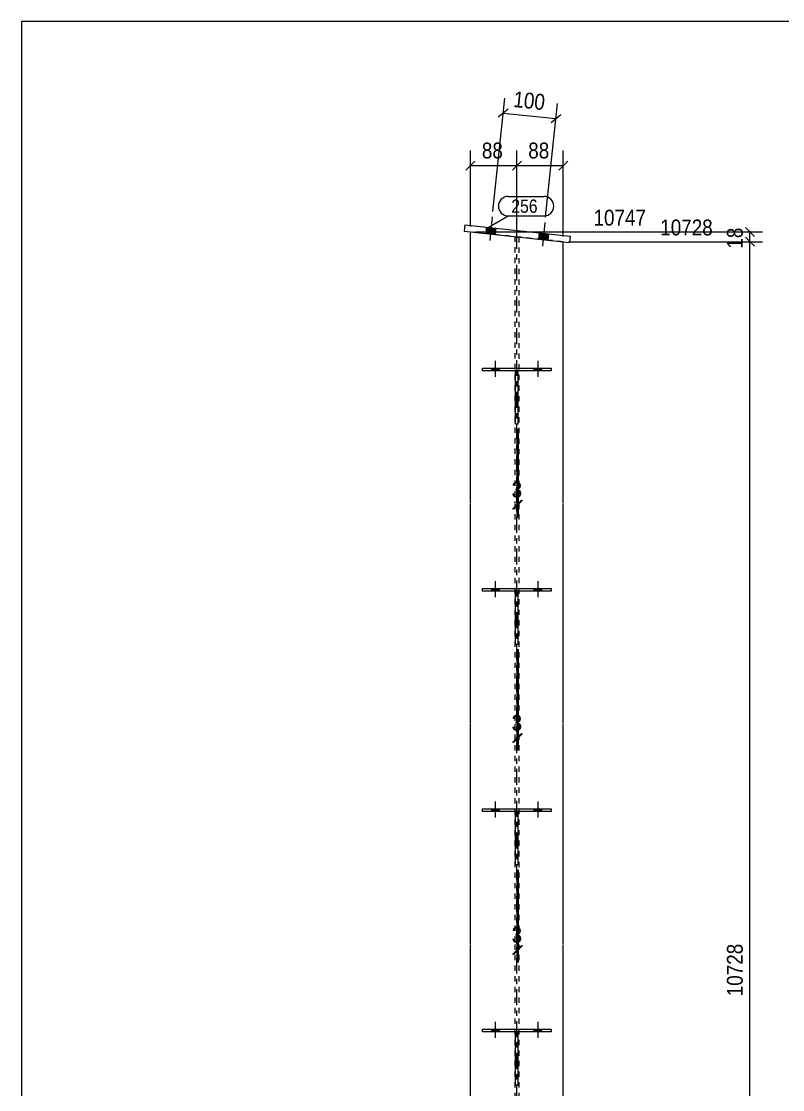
# Model space of a CAD drawing. Header units: millimetres. Extents: x 2 to 579, y 1 to 405.
# Drawn here: x 5 to 148.7, y 203.4 to 405 of the extents above; entities that cross this region are included whole.
import ezdxf

# ---------------------------------------------------------------- set-up
doc = ezdxf.new("R2010")
doc.units = ezdxf.units.MM
for name, pattern in [('XKITLINE00', [0]), ('XKITLINE01', [4, 1, -1, 1, -1]), ('XKITLINE03', [6, 3, -1, 1, -1])]:
    doc.linetypes.add(name, pattern=pattern)
for name, color, linetype, lineweight in [('Bolt', 3, 'Continuous', 0), ('Dimensions', 7, 'Continuous', 0), ('DrawingSheet', 5, 'Continuous', 0), ('Part', 2, 'Continuous', 0), ('PartMark', 7, 'Continuous', 0)]:
    doc.layers.add(name, color=color, linetype=linetype, lineweight=lineweight)
doc.styles.add('ARIAL', font='ARIAL.TTF')

# ---------------------------------------------------------------- blocks, each defined once
blk = doc.blocks.new('*A25')
at = {"layer": 'Bolt'}
for points in [[(94.58, 365.96), (94.45, 364.77), (92.66, 364.95), (92.79, 366.15)], [(94.58, 365.96), (94.45, 364.77), (92.66, 364.95), (92.79, 366.15)], [(104.52, 364.91), (104.4, 363.72), (102.61, 363.91), (102.73, 365.1)], [(104.52, 364.91), (104.4, 363.72), (102.61, 363.91), (102.73, 365.1)]]:
    blk.add_hatch(color=3, dxfattribs=at).paths.add_polyline_path(points, flags=17)
at = {"layer": 'Bolt', "color": 3, "linetype": 'XKITLINE00', "lineweight": 0}
for p, q in [((93.9, 368.12), (93.43, 363.64)), ((93.9, 368.12), (93.43, 363.64)), ((103.84, 367.07), (103.37, 362.59)), ((103.84, 367.07), (103.37, 362.59)), ((92.79, 366.15), (92.66, 364.95)), ((92.79, 366.15), (92.66, 364.95)), ((94.58, 365.96), (94.45, 364.77)), ((94.58, 365.96), (94.45, 364.77)), ((102.73, 365.1), (102.61, 363.91)), ((102.73, 365.1), (102.61, 363.91)), ((104.52, 364.91), (104.4, 363.72)), ((104.52, 364.91), (104.4, 363.72))]:
    blk.add_line(p, q, dxfattribs=at)
blk = doc.blocks.new('*A29')
at = {"layer": 'Bolt'}
for points in [[(95.23, 214.84), (95.23, 214.34), (93.83, 214.34), (93.83, 214.84)], [(95.23, 214.84), (95.23, 214.34), (93.83, 214.34), (93.83, 214.84)], [(103.23, 214.84), (103.23, 214.34), (101.83, 214.34), (101.83, 214.84)], [(103.23, 214.84), (103.23, 214.34), (101.83, 214.34), (101.83, 214.84)]]:
    blk.add_hatch(color=3, dxfattribs=at).paths.add_polyline_path(points, flags=17)
at = {"layer": 'Bolt', "color": 3, "linetype": 'XKITLINE00', "lineweight": 0}
for p, q in [((94.53, 213.18), (94.53, 216.18)), ((94.53, 213.18), (94.53, 216.18)), ((102.53, 213.18), (102.53, 216.18)), ((102.53, 213.18), (102.53, 216.18)), ((93.83, 214.34), (93.83, 214.84)), ((93.83, 214.34), (93.83, 214.84)), ((95.23, 214.34), (95.23, 214.84)), ((95.23, 214.34), (95.23, 214.84)), ((101.83, 214.34), (101.83, 214.84)), ((101.83, 214.34), (101.83, 214.84)), ((103.23, 214.34), (103.23, 214.84)), ((103.23, 214.34), (103.23, 214.84))]:
    blk.add_line(p, q, dxfattribs=at)
blk = doc.blocks.new('*A30')
at = {"layer": 'Bolt'}
for points in [[(95.23, 256.42), (95.23, 255.92), (93.83, 255.92), (93.83, 256.42)], [(95.23, 256.42), (95.23, 255.92), (93.83, 255.92), (93.83, 256.42)], [(103.23, 256.42), (103.23, 255.92), (101.83, 255.92), (101.83, 256.42)], [(103.23, 256.42), (103.23, 255.92), (101.83, 255.92), (101.83, 256.42)]]:
    blk.add_hatch(color=3, dxfattribs=at).paths.add_polyline_path(points, flags=17)
at = {"layer": 'Bolt', "color": 3, "linetype": 'XKITLINE00', "lineweight": 0}
for p, q in [((93.83, 255.92), (93.83, 256.42)), ((93.83, 255.92), (93.83, 256.42)), ((94.53, 254.76), (94.53, 257.76)), ((94.53, 254.76), (94.53, 257.76)), ((95.23, 255.92), (95.23, 256.42)), ((95.23, 255.92), (95.23, 256.42)), ((101.83, 255.92), (101.83, 256.42)), ((101.83, 255.92), (101.83, 256.42)), ((102.53, 254.76), (102.53, 257.76)), ((102.53, 254.76), (102.53, 257.76)), ((103.23, 255.92), (103.23, 256.42)), ((103.23, 255.92), (103.23, 256.42))]:
    blk.add_line(p, q, dxfattribs=at)
blk = doc.blocks.new('*A31')
at = {"layer": 'Bolt'}
for points in [[(95.23, 298), (95.23, 297.5), (93.83, 297.5), (93.83, 298)], [(95.23, 298), (95.23, 297.5), (93.83, 297.5), (93.83, 298)], [(103.23, 298), (103.23, 297.5), (101.83, 297.5), (101.83, 298)], [(103.23, 298), (103.23, 297.5), (101.83, 297.5), (101.83, 298)]]:
    blk.add_hatch(color=3, dxfattribs=at).paths.add_polyline_path(points, flags=17)
at = {"layer": 'Bolt', "color": 3, "linetype": 'XKITLINE00', "lineweight": 0}
for p, q in [((94.53, 296.34), (94.53, 299.34)), ((94.53, 296.34), (94.53, 299.34)), ((102.53, 296.34), (102.53, 299.34)), ((102.53, 296.34), (102.53, 299.34)), ((93.83, 297.5), (93.83, 298)), ((93.83, 297.5), (93.83, 298)), ((95.23, 297.5), (95.23, 298)), ((95.23, 297.5), (95.23, 298)), ((101.83, 297.5), (101.83, 298)), ((101.83, 297.5), (101.83, 298)), ((103.23, 297.5), (103.23, 298)), ((103.23, 297.5), (103.23, 298))]:
    blk.add_line(p, q, dxfattribs=at)
blk = doc.blocks.new('*A32')
at = {"layer": 'Bolt'}
for points in [[(95.23, 339.58), (95.23, 339.08), (93.83, 339.08), (93.83, 339.58)], [(95.23, 339.58), (95.23, 339.08), (93.83, 339.08), (93.83, 339.58)], [(103.23, 339.58), (103.23, 339.08), (101.83, 339.08), (101.83, 339.58)], [(103.23, 339.58), (103.23, 339.08), (101.83, 339.08), (101.83, 339.58)]]:
    blk.add_hatch(color=3, dxfattribs=at).paths.add_polyline_path(points, flags=17)
at = {"layer": 'Bolt', "color": 3, "linetype": 'XKITLINE00', "lineweight": 0}
for p, q in [((94.53, 337.92), (94.53, 340.92)), ((94.53, 337.92), (94.53, 340.92)), ((102.53, 337.92), (102.53, 340.92)), ((102.53, 337.92), (102.53, 340.92)), ((93.83, 339.08), (93.83, 339.58)), ((93.83, 339.08), (93.83, 339.58)), ((95.23, 339.08), (95.23, 339.58)), ((95.23, 339.08), (95.23, 339.58)), ((101.83, 339.08), (101.83, 339.58)), ((101.83, 339.08), (101.83, 339.58)), ((103.23, 339.08), (103.23, 339.58)), ((103.23, 339.08), (103.23, 339.58))]:
    blk.add_line(p, q, dxfattribs=at)
blk = doc.blocks.new('*A33')
at = {"layer": 'Part', "color": 7, "linetype": 'XKITLINE03', "lineweight": 0}
for p, q in [((98.53, 314.08), (98.53, 374.34)), ((98.53, 272.5), (98.53, 313.98)), ((98.53, 230.92), (98.53, 272.4)), ((98.53, 189.34), (98.53, 230.82))]:
    blk.add_line(p, q, dxfattribs=at)
at = {"layer": 'Part', "color": 2, "linetype": 'XKITLINE00', "lineweight": 0}
for p, q in [((89.78, 314.08), (89.78, 365.26)), ((107.28, 314.08), (107.28, 363.41)), ((89.78, 272.5), (89.78, 313.98)), ((107.28, 272.5), (107.28, 313.98)), ((89.78, 230.92), (89.78, 272.4)), ((107.28, 230.92), (107.28, 272.4)), ((89.78, 189.34), (89.78, 230.82)), ((107.28, 189.34), (107.28, 230.82))]:
    blk.add_line(p, q, dxfattribs=at)
at = {"layer": 'Part', "color": 7, "linetype": 'XKITLINE01', "lineweight": 0}
for p, q in [((107.28, 363.41), (89.78, 365.26)), ((98.18, 364.37), (98.18, 314.08)), ((98.88, 364.3), (98.88, 314.08)), ((98.18, 313.98), (98.18, 272.5)), ((98.88, 313.98), (98.88, 272.5)), ((98.18, 272.4), (98.18, 230.92)), ((98.88, 272.4), (98.88, 230.92)), ((98.18, 230.82), (98.18, 189.34)), ((98.88, 230.82), (98.88, 189.34))]:
    blk.add_line(p, q, dxfattribs=at)
blk = doc.blocks.new('*A34')
at = {"layer": 'Part', "color": 2, "linetype": 'XKITLINE00', "lineweight": 0}
for p, q in [((88.71, 366.58), (88.58, 365.38)), ((88.58, 365.38), (108.47, 363.29)), ((88.71, 366.58), (108.6, 364.48)), ((108.6, 364.48), (108.47, 363.29))]:
    blk.add_line(p, q, dxfattribs=at)
blk = doc.blocks.new('*A40')
at = {"layer": 'Part', "color": 2, "linetype": 'XKITLINE00', "lineweight": 0}
for p, q in [((92.03, 214.84), (105.03, 214.84)), ((92.03, 214.34), (92.03, 214.84)), ((105.03, 214.34), (92.03, 214.34)), ((105.03, 214.84), (105.03, 214.34))]:
    blk.add_line(p, q, dxfattribs=at)
blk = doc.blocks.new('*A41')
at = {"layer": 'Part', "color": 2, "linetype": 'XKITLINE00', "lineweight": 0}
for p, q in [((98.28, 204.34), (98.28, 214.34)), ((98.78, 204.34), (98.78, 214.34)), ((98.28, 204.34), (98.78, 204.34))]:
    blk.add_line(p, q, dxfattribs=at)
at = {"layer": 'Part', "color": 7, "linetype": 'XKITLINE01', "lineweight": 0}
for p, q in [((98.28, 214.34), (98.78, 214.34)), ((98.78, 214.34), (98.28, 214.34))]:
    blk.add_line(p, q, dxfattribs=at)
blk = doc.blocks.new('*A42')
at = {"layer": 'Part', "color": 2, "linetype": 'XKITLINE00', "lineweight": 0}
for p, q in [((92.03, 256.42), (105.03, 256.42)), ((92.03, 255.92), (92.03, 256.42)), ((105.03, 256.42), (105.03, 255.92)), ((105.03, 255.92), (92.03, 255.92))]:
    blk.add_line(p, q, dxfattribs=at)
blk = doc.blocks.new('*A43')
at = {"layer": 'Part', "color": 2, "linetype": 'XKITLINE00', "lineweight": 0}
for p, q in [((98.28, 245.92), (98.28, 255.92)), ((98.78, 245.92), (98.78, 255.92)), ((98.28, 245.92), (98.78, 245.92))]:
    blk.add_line(p, q, dxfattribs=at)
at = {"layer": 'Part', "color": 7, "linetype": 'XKITLINE01', "lineweight": 0}
for p, q in [((98.28, 255.92), (98.78, 255.92)), ((98.78, 255.92), (98.28, 255.92))]:
    blk.add_line(p, q, dxfattribs=at)
blk = doc.blocks.new('*A44')
at = {"layer": 'Part', "color": 2, "linetype": 'XKITLINE00', "lineweight": 0}
for p, q in [((92.03, 298), (105.03, 298)), ((92.03, 297.5), (92.03, 298)), ((105.03, 297.5), (92.03, 297.5)), ((105.03, 298), (105.03, 297.5))]:
    blk.add_line(p, q, dxfattribs=at)
blk = doc.blocks.new('*A45')
at = {"layer": 'Part', "color": 2, "linetype": 'XKITLINE00', "lineweight": 0}
for p, q in [((98.28, 287.5), (98.28, 297.5)), ((98.78, 287.5), (98.78, 297.5)), ((98.28, 287.5), (98.78, 287.5))]:
    blk.add_line(p, q, dxfattribs=at)
at = {"layer": 'Part', "color": 7, "linetype": 'XKITLINE01', "lineweight": 0}
for p, q in [((98.28, 297.5), (98.78, 297.5)), ((98.78, 297.5), (98.28, 297.5))]:
    blk.add_line(p, q, dxfattribs=at)
blk = doc.blocks.new('*A46')
at = {"layer": 'Part', "color": 2, "linetype": 'XKITLINE00', "lineweight": 0}
for p, q in [((92.03, 339.58), (105.03, 339.58)), ((92.03, 339.08), (92.03, 339.58)), ((105.03, 339.08), (92.03, 339.08)), ((105.03, 339.58), (105.03, 339.08))]:
    blk.add_line(p, q, dxfattribs=at)
blk = doc.blocks.new('*A47')
at = {"layer": 'Part', "color": 2, "linetype": 'XKITLINE00', "lineweight": 0}
for p, q in [((98.28, 329.08), (98.28, 339.08)), ((98.78, 329.08), (98.78, 339.08)), ((98.28, 329.08), (98.78, 329.08))]:
    blk.add_line(p, q, dxfattribs=at)
at = {"layer": 'Part', "color": 7, "linetype": 'XKITLINE01', "lineweight": 0}
for p, q in [((98.28, 339.08), (98.78, 339.08)), ((98.78, 339.08), (98.28, 339.08))]:
    blk.add_line(p, q, dxfattribs=at)
blk = doc.blocks.new('*A52')
at = {"layer": 'DrawingSheet', "color": 5, "linetype": 'XKITLINE00', "lineweight": 0}
for p, q in [((579, 405), (5, 405)), ((5, 405), (5, 5))]:
    blk.add_line(p, q, dxfattribs=at)
blk = doc.blocks.new('*A94')
at = {"layer": 'Dimensions', "color": 7, "linetype": 'XKITLINE00', "lineweight": 0}
for p, q in [((108.28, 363.41), (144.93, 363.41)), ((141.68, 364.26), (143.38, 362.56)), ((142.53, 89.78), (142.53, 363.41))]:
    blk.add_line(p, q, dxfattribs=at)
at = {"layer": 'Dimensions', "color": 3}
blk.add_point((142.53, 363.41), dxfattribs=at)
at = {"layer": 'Dimensions', "color": 3, "style": 'ARIAL', "width": 0.85}
blk.add_text('10728', height=3, dxfattribs=at).set_placement((125.6, 364.61))
blk.add_text('10728', height=3, rotation=90.0002, dxfattribs=at).set_placement((141.18, 221.03))
blk = doc.blocks.new('*A95')
at = {"layer": 'Dimensions', "color": 7, "linetype": 'XKITLINE00', "lineweight": 0}
for p, q in [((90.78, 365.26), (144.93, 365.26)), ((141.68, 366.11), (143.38, 364.41)), ((142.53, 363.41), (142.53, 365.26)), ((108.28, 363.41), (144.93, 363.41)), ((141.68, 364.26), (143.38, 362.56))]:
    blk.add_line(p, q, dxfattribs=at)
at = {"layer": 'Dimensions', "color": 3}
for p in [(142.53, 365.26), (142.53, 363.41)]:
    blk.add_point(p, dxfattribs=at)
at = {"layer": 'Dimensions', "color": 3, "style": 'ARIAL', "width": 0.85}
blk.add_text('10747', height=3, dxfattribs=at).set_placement((113, 366.46))
blk.add_text('18', height=3, rotation=90.0002, dxfattribs=at).set_placement((141.18, 362.11))
blk = doc.blocks.new('*A96')
at = {"layer": 'Dimensions', "color": 7, "linetype": 'XKITLINE00', "lineweight": 0}
for p, q in [((94, 369.11), (96.26, 390.52)), ((103.95, 368.06), (106.21, 389.47)), ((96.9, 388.44), (95.03, 386.93)), ((95.96, 387.69), (105.91, 386.64)), ((106.84, 387.39), (104.98, 385.88))]:
    blk.add_line(p, q, dxfattribs=at)
at = {"layer": 'Dimensions', "color": 3}
for p in [(95.96, 387.69), (105.91, 386.64)]:
    blk.add_point(p, dxfattribs=at)
at = {"layer": 'Dimensions', "color": 3, "style": 'ARIAL', "width": 0.85}
blk.add_text('100', height=3, rotation=-6.0218, dxfattribs=at).set_placement((97.76, 388.86))
blk = doc.blocks.new('*A100')
at = {"layer": 'Dimensions', "color": 7, "linetype": 'XKITLINE00', "lineweight": 0}
for p, q in [((98.53, 328.08), (98.53, 311.38)), ((98.78, 328.08), (98.78, 311.38)), ((99.38, 314.62), (97.68, 312.93)), ((99.63, 314.62), (97.93, 312.93)), ((98.53, 313.78), (98.78, 313.78))]:
    blk.add_line(p, q, dxfattribs=at)
at = {"layer": 'Dimensions', "color": 3}
for p in [(98.53, 313.78), (98.78, 313.78)]:
    blk.add_point(p, dxfattribs=at)
at = {"layer": 'Dimensions', "color": 3, "style": 'ARIAL', "width": 0.85}
blk.add_text('3', height=3, dxfattribs=at).set_placement((97.54, 315.13))
blk = doc.blocks.new('*A101')
at = {"layer": 'Dimensions', "color": 7, "linetype": 'XKITLINE00', "lineweight": 0}
for p, q in [((98.53, 286.5), (98.53, 267.38)), ((98.78, 286.5), (98.78, 267.38)), ((99.38, 270.62), (97.68, 268.93)), ((99.63, 270.62), (97.93, 268.93)), ((98.53, 269.78), (98.78, 269.78))]:
    blk.add_line(p, q, dxfattribs=at)
at = {"layer": 'Dimensions', "color": 3}
for p in [(98.53, 269.78), (98.78, 269.78)]:
    blk.add_point(p, dxfattribs=at)
at = {"layer": 'Dimensions', "color": 3, "style": 'ARIAL', "width": 0.85}
blk.add_text('3', height=3, dxfattribs=at).set_placement((97.54, 271.13))
blk = doc.blocks.new('*A102')
at = {"layer": 'Dimensions', "color": 7, "linetype": 'XKITLINE00', "lineweight": 0}
for p, q in [((98.53, 244.92), (98.53, 227.38)), ((98.78, 244.92), (98.78, 227.38)), ((99.38, 230.62), (97.68, 228.93)), ((99.63, 230.62), (97.93, 228.93)), ((98.53, 229.78), (98.78, 229.78))]:
    blk.add_line(p, q, dxfattribs=at)
at = {"layer": 'Dimensions', "color": 3}
for p in [(98.53, 229.78), (98.78, 229.78)]:
    blk.add_point(p, dxfattribs=at)
at = {"layer": 'Dimensions', "color": 3, "style": 'ARIAL', "width": 0.85}
blk.add_text('3', height=3, dxfattribs=at).set_placement((97.54, 231.13))
blk = doc.blocks.new('*A105')
at = {"layer": 'Dimensions', "color": 7, "linetype": 'XKITLINE00', "lineweight": 0}
for p, q in [((89.78, 366.26), (89.78, 380.63)), ((98.53, 365.34), (98.53, 380.63)), ((90.63, 378.62), (88.93, 376.93)), ((89.78, 377.78), (98.53, 377.78)), ((99.38, 378.62), (97.68, 376.93))]:
    blk.add_line(p, q, dxfattribs=at)
at = {"layer": 'Dimensions', "color": 3}
for p in [(89.78, 377.78), (98.53, 377.78)]:
    blk.add_point(p, dxfattribs=at)
at = {"layer": 'Dimensions', "color": 3, "style": 'ARIAL', "width": 0.85}
blk.add_text('88', height=3, dxfattribs=at).set_placement((91.93, 379.13))
blk = doc.blocks.new('*A106')
at = {"layer": 'Dimensions', "color": 7, "linetype": 'XKITLINE00', "lineweight": 0}
for p, q in [((98.53, 365.34), (98.53, 380.63)), ((107.28, 364.41), (107.28, 380.63)), ((99.38, 378.62), (97.68, 376.93)), ((98.53, 377.78), (107.28, 377.78)), ((108.13, 378.62), (106.43, 376.93))]:
    blk.add_line(p, q, dxfattribs=at)
at = {"layer": 'Dimensions', "color": 3}
for p in [(98.53, 377.78), (107.28, 377.78)]:
    blk.add_point(p, dxfattribs=at)
at = {"layer": 'Dimensions', "color": 3, "style": 'ARIAL', "width": 0.85}
blk.add_text('88', height=3, dxfattribs=at).set_placement((100.68, 379.13))
blk = doc.blocks.new('*A109')
at = {"layer": 'PartMark', "color": 7, "linetype": 'XKITLINE00', "lineweight": 0}
for p, q in [((96.89, 371.98), (103.66, 371.98)), ((92.65, 365.88), (96.89, 368.28)), ((96.89, 368.28), (103.66, 368.28))]:
    blk.add_line(p, q, dxfattribs=at)
for centre, start, end in [((96.89, 370.13), 90, 270), ((103.66, 370.13), 270, 90)]:
    blk.add_arc(centre, 1.85, start, end, dxfattribs=at)
at = {"layer": 'PartMark', "color": 3, "style": 'ARIAL', "width": 0.85}
blk.add_text('256', height=2.5, dxfattribs=at).set_placement((97.49, 368.88))

msp = doc.modelspace()

# ---------------------------------------------------------------- block references
at = {"lineweight": 0}
for name in ['*A52', '*A96', '*A105', '*A106', '*A109', '*A95', '*A25', '*A94', '*A34', '*A32', '*A46', '*A47', '*A100', '*A31', '*A44', '*A45', '*A101', '*A42', '*A30', '*A43', '*A102', '*A29', '*A40', '*A41']:
    msp.add_blockref(name, (0, 0), dxfattribs=at)
at = {"layer": 'Part', "lineweight": 0}
msp.add_blockref('*A33', (0, 0), dxfattribs=at)

doc.saveas('drawing.dxf')
